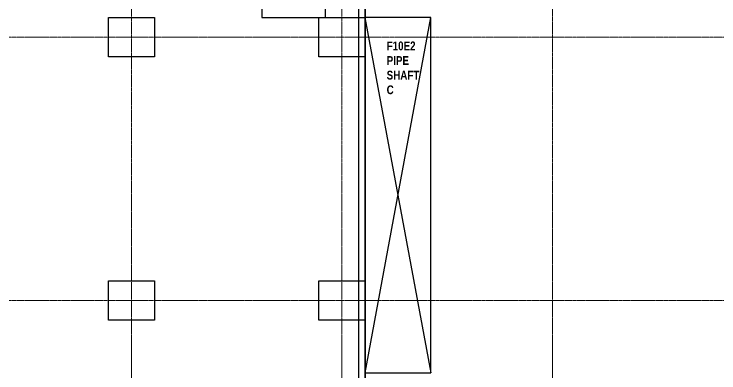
# Model space of a CAD drawing. Header units: millimetres. Extents: x -635893 to 717484, y -2208734 to -1504611.
# Drawn here: x 357086 to 389227, y -1598355 to -1582007 of the extents above; entities that cross this region are included whole.
import ezdxf

# ---------------------------------------------------------------- set-up
doc = ezdxf.new("R2010")
doc.units = ezdxf.units.MM
doc.linetypes.add('IDA - Grid Line', pattern=[3500, 2000, -500, 500, -500])
doc.layers.add('000_CTCI_CSA', color=7, linetype='Continuous')
doc.layers.add('0_FIRE', color=1, linetype='Continuous')
doc.layers.add('A-_ANOTGRID_E', color=7, linetype='Continuous', lineweight=9)
doc.styles.add('Site Area', font='arial.ttf', dxfattribs={"width": 0.8})

# ---------------------------------------------------------------- blocks, each defined once
blk = doc.blocks.new('PIPE SHAFT')
at = {"color": 252}
for p, q in [((132799, -1690414, 0), (135799, -1706610, 0)), ((132800, -1706610, 0), (135799, -1690414, 0))]:
    blk.add_line(p, q, dxfattribs=at)
at = {"color": 252, "elevation": 0}
blk.add_lwpolyline([(135799, -1690414), (132799, -1690414), (132799, -1706610), (135799, -1706610)], close=True, dxfattribs=at)
at = {"color": 252, "insert": (133788, -1691512, 0), "char_height": 400, "attachment_point": 1, "style": 'Site Area'}
blk.add_mtext_dynamic_manual_height_columns('{\\fArial|b1|i0|c0|p34;F10E2\\PPIPE\\PSHAFT \\PC}', width=3359.3, gutter_width=24255, heights=[0], dxfattribs=at)

msp = doc.modelspace()

# ---------------------------------------------------------------- linework, layer by layer
at = {"color": 252, "elevation": 0}
for points in [[(368388.233, -1578707.014), (368388.233, -1582157.014), (371288.233, -1582157.014), (371288.233, -1578707.014)], [(361388.233, -1582157.014), (363488.233, -1582157.014), (363488.233, -1583957.014), (361388.233, -1583957.014)], [(370988.233, -1582157.014), (373088.233, -1582157.014), (373088.233, -1583957.014), (370988.233, -1583957.014)], [(361388.233, -1594157.014), (363488.233, -1594157.014), (363488.233, -1595957.014), (361388.233, -1595957.014)], [(370988.233, -1594157.014), (373088.233, -1594157.014), (373088.233, -1595957.014), (370988.233, -1595957.014)]]:
    msp.add_lwpolyline(points, close=True, dxfattribs=at)
at = {"layer": '000_CTCI_CSA', "color": 252, "elevation": 0}
for points in [[(295738.439, -1589068.253), (293588.368, -1589067.802), (293588.233, -1546157.405), (363487.786, -1546157.798), (363487.786, -1561947.72), (370688.235, -1561947.722), (370688.232, -1570157.798), (373088.233, -1570157.798), (373088.233, -1606157.798), (382688.235, -1606157.798), (382688.233, -1625257.592), (387448.233, -1625257.591), (387448.231, -1640057.013), (313387.786, -1640057.014), (313388.233, -1606157.014)], [(295738.439, -1588767.797), (293888.367, -1588767.802), (293888.234, -1546457.407), (363187.786, -1546457.796), (363187.786, -1562247.72), (370388.234, -1562247.722), (370388.232, -1570457.798), (372788.233, -1570457.798), (372788.233, -1606457.798), (382388.235, -1606457.798), (382388.233, -1625557.592), (387148.233, -1625557.591), (387148.232, -1639757.013), (313687.786, -1639757.014), (313687.788, -1606157.014)]]:
    msp.add_lwpolyline(points, dxfattribs=at)
at = {"layer": '0_FIRE', "color": 252, "elevation": 0}
msp.add_lwpolyline([(373088.233, -1606153.809), (373088.225, -1570157.406), (370688.246, -1570157.406)], dxfattribs=at)
at = {"layer": 'A-_ANOTGRID_E', "color": 252, "linetype": 'IDA - Grid Line', "ltscale": 0.005}
for p, q in [((362438.233, -1526391.214, 0), (362438.233, -1656232.42, 0)), ((372038.233, -1526391.214, 0), (372038.233, -1656232.42, 0)), ((381638.233, -1526391.214, 0), (381638.233, -1656232.42, 0)), ((403522.966, -1583057.014, 0), (269057.981, -1583057.014, 0)), ((403522.966, -1595057.014, 0), (269057.981, -1595057.014, 0))]:
    msp.add_line(p, q, dxfattribs=at)

# ---------------------------------------------------------------- block references
at = {"color": 252, "lineweight": 40}
msp.add_blockref('PIPE SHAFT', (240288.03, 108256.658, 0), dxfattribs=at)

doc.saveas('drawing.dxf')
